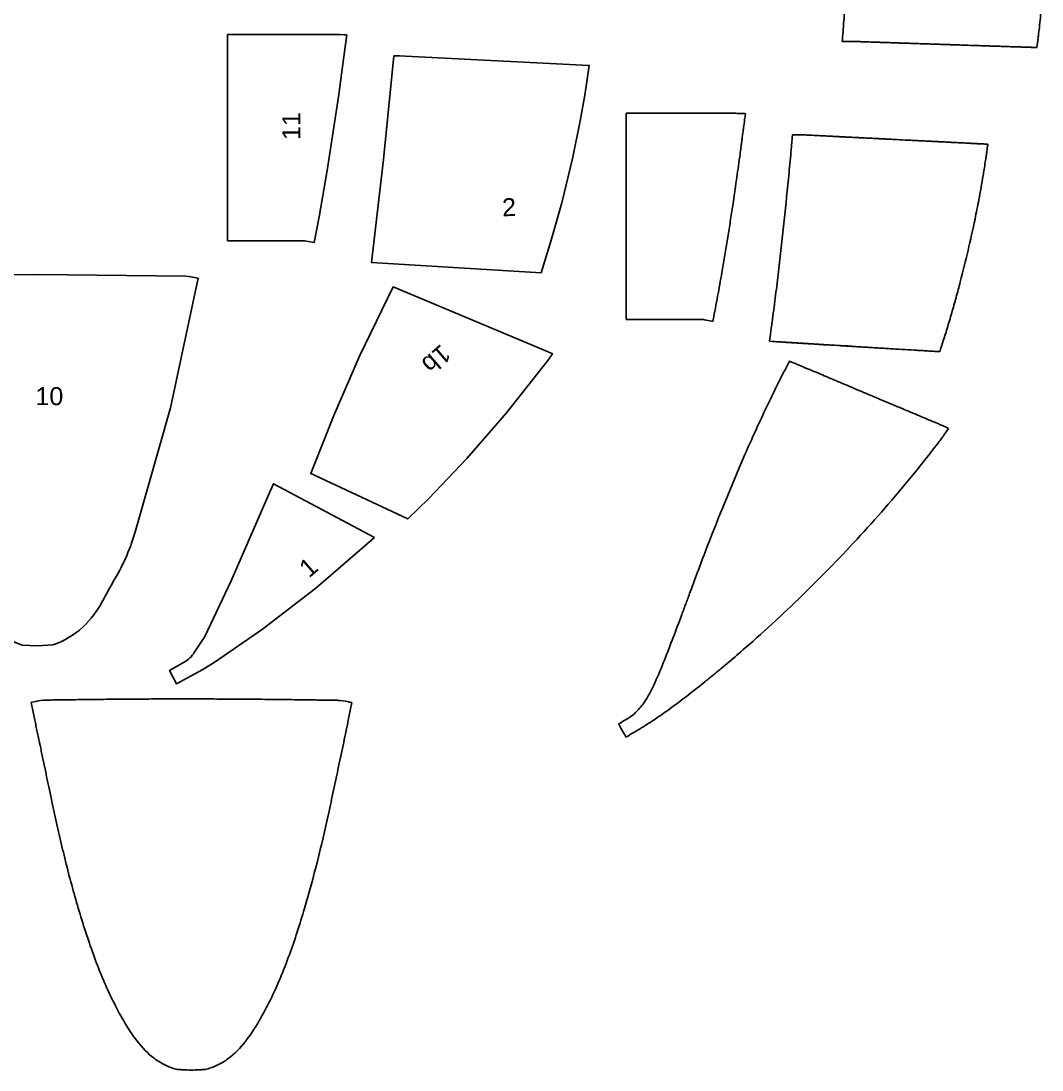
# Model space of a CAD drawing. Header units: inches. Extents: x 337 to 990, y 172 to 475.
# Drawn here: x 402 to 526.7, y 172.3 to 300.5 of the extents above; entities that cross this region are included whole.
import ezdxf

# ---------------------------------------------------------------- set-up
doc = ezdxf.new("R2010")
doc.units = ezdxf.units.IN
doc.header["$MEASUREMENT"] = 0
doc.layers.add('Layer1', color=1, linetype='Continuous')
doc.styles.get("Standard").update_dxf_attribs({"font": 'arial.ttf'})

msp = doc.modelspace()

# ---------------------------------------------------------------- linework, layer by layer
for p, q in [((519.97496, 284.44688), (519.97747, 284.46126)), ((495.39079, 257.9752), (495.88151, 258.94546)), ((514.75689, 249.90024), (515.32188, 250.71596)), ((403.24056, 217.25555), (403.6421, 215.29627)), ((404.72123, 217.52451), (404.35582, 217.48411)), ((441.28875, 217.45499), (440.92348, 217.49576)), ((442.00021, 215.26643), (442.40375, 217.2253))]:
    msp.add_line(p, q)
at = {"color": 7, "linetype": 'Continuous', "lineweight": 25}
for points, knots in [([(503.56252, 319.63978), (503.54866, 319.21997), (503.53748, 318.88661), (503.529, 318.6397), (503.51961, 318.3666), (503.51352, 318.19927), (503.50258, 317.9383), (503.49798, 317.83384), (503.48787, 317.60248), (503.48161, 317.45384), (503.47803, 317.3682), (503.47088, 317.19598), (503.46313, 317.01177), (503.45792, 316.8896), (503.44593, 316.61102), (503.43593, 316.38103), (503.39221, 315.3883), (503.35273, 314.54068), (503.23337, 312.09608), (503.14555, 310.44678), (502.95825, 307.18141), (502.85272, 305.46281), (502.70206, 303.12546), (502.6395, 302.20857), (502.55932, 301.07203), (502.53112, 300.68035), (502.48109, 299.9964), (502.46983, 299.82552), (502.43915, 299.39662), (502.42875, 299.27047), (502.40618, 298.99814), (502.38713, 298.7683), (502.35942, 298.43434), (502.32303, 297.99625)], [-0.028252704, -0.028252704, -0.028252704, -0.028252704, 0, 0, 0, 0.03125, 0.03125, 0.046875, 0.046875, 0.0625, 0.0625, 0.078125, 0.078125, 0.09375, 0.09375, 0.125, 0.125, 0.25, 0.25, 0.5, 0.5, 0.75, 0.75, 0.875, 0.875, 0.9375, 0.9375, 0.96875, 0.96875, 1, 1, 1, 1.026374195, 1.026374195, 1.026374195, 1.026374195]), ([(526.10848, 297.25691), (526.16188, 297.68825), (526.2029, 298.01971), (526.23153, 298.25108), (526.26376, 298.51158), (526.28027, 298.64519), (526.32668, 299.02934), (526.34995, 299.22599), (526.4189, 299.81924), (526.46202, 300.20511), (526.54615, 300.99007), (526.58563, 301.37468), (526.64418, 301.97151), (526.66314, 302.16902), (526.69888, 302.55188), (526.7111, 302.68716), (526.73467, 302.94858)], [-0.111025064, -0.111025064, -0.111025064, -0.111025064, 0, 0, 0, 0.125, 0.125, 0.25, 0.25, 0.5, 0.5, 0.75, 0.75, 0.875, 0.875, 1, 1, 1, 1]), ([(475.91525, 289.23173), (475.9151, 288.43445), (475.91498, 287.76778), (475.91488, 287.23173), (475.91466, 286.04685), (475.91454, 285.50025), (475.91425, 284.07007), (475.9142, 283.80724), (475.9141, 283.32797), (475.91407, 283.1772), (475.91393, 282.40048), (475.91386, 281.9923), (475.91349, 279.4332), (475.91346, 277.67743), (475.91401, 274.75513), (475.91428, 273.80843), (475.91505, 271.89878), (475.91559, 270.86764), (475.91643, 269.53315), (475.9169, 268.84007), (475.91745, 268.10825), (475.91783, 267.61176), (475.91807, 267.30804), (475.91841, 266.89667), (475.91868, 266.56268), (475.919, 266.19049), (475.91922, 265.93388), (475.91938, 265.74821), (475.91974, 265.32987), (475.92016, 264.8506), (475.9207, 264.22673), (475.92076, 264.16164), (475.92082, 264.09497), (475.92088, 264.02673)], [-0.056549975, -0.056549975, -0.056549975, -0.056549975, 0, 0, 0, 0.125, 0.125, 0.15625, 0.15625, 0.1875, 0.1875, 0.25, 0.25, 0.5, 0.5, 0.625, 0.625, 0.75, 0.75, 0.8125, 0.84375, 0.84375, 0.875, 0.875, 0.90625, 0.921875, 0.921875, 0.9375, 0.9375, 1, 1, 1, 1.006521269, 1.006521269, 1.006521269, 1.006521269]), ([(486.54417, 263.98451), (486.60953, 264.30438), (486.63924, 264.4505), (486.73857, 264.95883), (486.78264, 265.18913), (486.91826, 265.89964), (487.01039, 266.39009), (487.2771, 267.82915), (487.45019, 268.79033), (487.9593, 271.70383), (488.27237, 273.60828), (488.88175, 277.5105), (489.16669, 279.43577), (489.57834, 282.33998), (489.71335, 283.31572), (489.87644, 284.52408), (489.91084, 284.78041), (489.95681, 285.12545), (489.97161, 285.23699), (489.99891, 285.44329), (490.00055, 285.45567), (490.02724, 285.65748), (490.03542, 285.71924), (490.04055, 285.75802), (490.05555, 285.87159), (490.06843, 285.96979), (490.07856, 286.04749), (490.09995, 286.21341), (490.12548, 286.41657), (490.13823, 286.51775), (490.16181, 286.70341), (490.19553, 286.95947), (490.20553, 287.03371), (490.22728, 287.19549), (490.27031, 287.51549), (490.35932, 288.17802), (490.49431, 289.18306)], [0, 0, 0, 0, 0.03125, 0.03125, 0.0625, 0.0625, 0.125, 0.125, 0.25, 0.25, 0.5, 0.5, 0.75, 0.75, 0.875, 0.875, 0.90625, 0.90625, 0.921875, 0.921875, 0.9296875, 0.9296875, 0.9375, 0.9375, 0.9453125, 0.9453125, 0.953125, 0.953125, 0.96875, 0.96875, 0.984375, 0.984375, 1, 1, 1, 1.030906404, 1.030906404, 1.030906404, 1.030906404]), ([(488.76321, 289.22865), (488.64923, 289.22871), (488.53526, 289.22876), (488.42013, 289.22882), (488.41898, 289.22882), (488.41783, 289.22882)], [0, 0, 0, 0, 0.99, 0.99, 1, 1, 1, 1]), ([(496.24431, 286.60232), (496.20783, 286.18053), (496.17883, 285.84666), (496.15731, 285.6007), (496.12895, 285.27657), (496.11359, 285.10512), (496.0713, 284.63484), (496.04803, 284.37876), (495.98222, 283.66067), (495.93562, 283.1607), (495.79888, 281.71422), (495.70279, 280.72528), (495.41373, 277.82319), (495.21315, 275.89684), (494.77858, 271.94529), (494.55836, 270.0439), (494.19811, 267.1155), (494.07698, 266.15933), (493.88505, 264.69123), (493.82341, 264.22665), (493.72203, 263.47596), (493.69135, 263.25068), (493.62577, 262.7743), (493.60562, 262.62772), (493.56906, 262.36865), (493.53566, 262.13196), (493.48856, 261.80138), (493.42778, 261.3769)], [-0.023713337, -0.023713337, -0.023713337, -0.023713337, 0, 0, 0, 0.03125, 0.03125, 0.0625, 0.0625, 0.125, 0.125, 0.25, 0.25, 0.5, 0.5, 0.75, 0.75, 0.875, 0.875, 0.9375, 0.9375, 0.96875, 0.96875, 0.996725489, 0.996725489, 0.996725489, 1.022284111, 1.022284111, 1.022284111, 1.022284111]), ([(475.92088, 264.02673), (475.9785, 264.02678), (476.09232, 264.02688), (476.19139, 264.02697), (476.23079, 264.027), (476.25143, 264.02702), (476.18474, 264.02696), (476.57921, 264.0273), (477.09993, 264.02773), (477.69167, 264.02818), (478.10195, 264.02848), (478.39737, 264.02869), (478.81297, 264.02899), (479.1289, 264.02921), (479.94361, 264.02978), (480.2893, 264.03001), (480.5425, 264.03019), (480.69075, 264.0303), (480.70022, 264.0303), (481.6718, 264.03099), (482.25161, 264.03141), (483.28765, 264.03232), (483.48593, 264.0325), (483.86464, 264.03287), (483.98282, 264.03299), (484.68408, 264.03376), (484.84776, 264.03398), (485.35271, 264.03481)], [0.412599421, 0.412599421, 0.412599421, 0.412599421, 0.4375, 0.46875, 0.484375, 0.484375, 0.5, 0.5, 0.5625, 0.59375, 0.59375, 0.625, 0.625, 0.6875, 0.6875, 0.71875, 0.734375, 0.734375, 0.75, 0.75, 0.875, 0.875, 0.90625, 0.90625, 0.9375, 0.9375, 1, 1, 1, 1]), ([(495.39079, 257.9752), (495.22839, 257.6887), (495.14164, 257.53508), (494.91934, 257.12068), (494.81248, 256.90768), (494.4589, 256.18776), (494.26797, 255.80353), (493.58646, 254.40747), (493.17713, 253.55269), (491.92655, 250.89276), (491.11159, 249.08745), (488.73319, 243.62398), (487.23078, 239.91306), (485.48627, 235.39107), (485.13745, 234.47295), (484.42679, 232.5786), (484.12719, 231.77077), (483.55962, 230.2376), (483.39659, 229.79685), (483.07224, 228.92166), (482.88205, 228.4094), (482.39142, 227.09245), (482.04398, 226.15762), (480.92711, 223.27989), (480.2821, 221.51249), (479.04141, 218.7984), (478.61537, 217.91816), (477.72467, 216.71457), (477.39394, 216.32844), (476.88285, 215.82841), (476.6933, 215.6624), (476.28366, 215.37102), (476.14567, 215.28949), (475.86182, 215.12082), (475.65363, 214.99711), (475.36697, 214.82654), (475.00184, 214.60908)], [0, 0, 0, 0, 0.015625, 0.015625, 0.03125, 0.03125, 0.0625, 0.0625, 0.125, 0.125, 0.25, 0.25, 0.5, 0.5, 0.5625, 0.5625, 0.625, 0.625, 0.65625, 0.65625, 0.6875, 0.6875, 0.75, 0.75, 0.875, 0.875, 0.9375, 0.9375, 0.96875, 0.96875, 0.984375, 0.984375, 1, 1, 1, 1.011459995, 1.011459995, 1.011459995, 1.011459995]), ([(515.32188, 250.71596), (515.07909, 250.85421), (514.97263, 250.90472), (514.8651, 250.95574), (514.86402, 250.95625), (514.82006, 250.97589)], [0, 0, 0, 0, 0.99, 0.99, 1, 1, 1, 1]), ([(486.53685, 220.57449), (486.75572, 220.75433), (486.88337, 220.85927), (487.17473, 221.09962), (487.35318, 221.24743), (487.85301, 221.6637), (488.17484, 221.93398), (489.13877, 222.74939), (489.78888, 223.30787), (491.71246, 224.98555), (492.97031, 226.11614), (496.72738, 229.5932), (499.14527, 231.96265), (503.86745, 236.8596), (506.16428, 239.38099), (509.47095, 243.23905), (510.56504, 244.55559), (512.15726, 246.53535), (512.68837, 247.20665), (513.4681, 248.20919), (513.73317, 248.55288), (514.11349, 249.0502), (514.23969, 249.216), (514.50574, 249.56728), (514.58629, 249.67408), (514.75689, 249.90024)], [0, 0, 0, 0, 0.015625, 0.015625, 0.03125, 0.03125, 0.0625, 0.0625, 0.125, 0.125, 0.25, 0.25, 0.5, 0.5, 0.75, 0.75, 0.875, 0.875, 0.9375, 0.9375, 0.96875, 0.96875, 0.984375, 0.984375, 1, 1, 1, 1]), ([(478.33416, 214.46718), (478.57369, 214.62022), (478.70197, 214.70226), (479.04263, 214.92322), (479.22584, 215.04405), (479.76609, 215.4075), (480.08846, 215.63214), (481.19612, 216.41488), (481.84445, 216.8924), (483.19817, 217.91679), (483.88753, 218.45253), (484.87183, 219.23019), (485.22097, 219.50871), (485.70523, 219.89817), (485.86958, 220.03099), (486.21269, 220.30985), (486.31666, 220.39474), (486.53685, 220.57449)], [0, 0, 0, 0, 0.0625, 0.0625, 0.125, 0.125, 0.25, 0.25, 0.5, 0.5, 0.75, 0.75, 0.875, 0.875, 0.9375, 0.9375, 1, 1, 1, 1]), ([(404.35582, 217.48411), (403.98778, 217.40869), (403.61975, 217.33326), (403.248, 217.25707), (403.24428, 217.25631), (403.24056, 217.25555)], [0, 0, 0, 0, 0.99, 0.99, 1, 1, 1, 1]), ([(442.40375, 217.2253), (442.0358, 217.3011), (441.66785, 217.3769), (441.29618, 217.45346), (441.29246, 217.45423), (441.28875, 217.45499)], [0, 0, 0, 0, 0.99, 0.99, 1, 1, 1, 1]), ([(403.6421, 215.29627), (403.69902, 214.9704), (403.7258, 214.8163), (403.82165, 214.31123), (403.87727, 214.04759), (403.96901, 213.62192), (404.03376, 213.32257), (404.12516, 212.89166), (404.19272, 212.57107), (404.24353, 212.33098), (404.2484, 212.30797), (404.29539, 212.086), (404.29536, 212.08617), (404.34057, 211.87256), (404.36338, 211.76474), (404.4355, 211.42324), (404.49042, 211.16246), (404.64171, 210.44314), (404.7563, 209.89714), (404.89184, 209.25046), (404.9484, 208.98042), (405.05007, 208.49481), (405.09377, 208.28608), (405.26776, 207.45547), (405.34631, 207.08085), (405.6803, 205.49596), (405.85409, 204.67893), (406.3054, 202.60396), (406.50619, 201.70277), (406.95157, 199.76975), (407.17911, 198.81449), (407.90588, 195.89437), (408.42063, 193.99999), (409.5482, 190.19353), (410.14177, 188.3238), (411.17082, 185.49295), (411.53344, 184.56045), (412.28262, 182.76534), (412.66426, 181.89212), (413.60195, 180.00909), (414.02721, 179.19438), (415.04068, 177.45473), (415.56955, 176.63464), (416.79868, 175.06436), (417.48179, 174.32105), (418.66781, 173.44953), (419.1035, 173.18261), (419.7595, 172.85254), (419.98121, 172.75386), (420.46246, 172.57264), (420.61138, 172.52484), (420.9264, 172.42276)], [0, 0, 0, 0, 0.015625, 0.015625, 0.03125, 0.03125, 0.046875, 0.046875, 0.0625, 0.0625, 0.06640625, 0.06640625, 0.0703125, 0.0703125, 0.078125, 0.078125, 0.09375, 0.09375, 0.125, 0.125, 0.140625, 0.140625, 0.15625, 0.15625, 0.1875, 0.1875, 0.25, 0.25, 0.3125, 0.3125, 0.375, 0.375, 0.5, 0.5, 0.625, 0.625, 0.6875, 0.6875, 0.75, 0.75, 0.8125, 0.8125, 0.875, 0.875, 0.9375, 0.9375, 0.96875, 0.96875, 0.984375, 0.984375, 1, 1, 1, 1]), ([(424.63672, 172.41681), (424.95207, 172.5182), (425.10113, 172.56569), (425.58315, 172.74536), (425.80535, 172.84299), (426.4635, 173.16939), (426.89899, 173.43041), (428.09491, 174.30697), (428.78127, 175.05228), (430.002, 176.60405), (430.55496, 177.45735), (431.54175, 179.14263), (432.03646, 180.08713), (433.29239, 182.59765), (434.0981, 184.56679), (435.44292, 188.24873), (436.05711, 190.16826), (437.75348, 195.86494), (438.69801, 199.75044), (439.65116, 204.0939), (439.76312, 204.60993), (439.95944, 205.52262), (440.07696, 206.07331), (440.26768, 206.97134), (440.37846, 207.49527), (440.58267, 208.46268), (440.68046, 208.92655), (440.89554, 209.94504), (440.98408, 210.36379), (441.20806, 211.42116), (441.29038, 211.8079), (441.52083, 212.88981), (441.60158, 213.26701), (441.77586, 214.07352), (441.82341, 214.30171), (441.91196, 214.76598), (441.94285, 214.94053), (442.00021, 215.26643)], [0, 0, 0, 0, 0.015625, 0.015625, 0.03125, 0.03125, 0.0625, 0.0625, 0.125, 0.125, 0.1875, 0.1875, 0.25, 0.25, 0.375, 0.375, 0.5, 0.5, 0.75, 0.75, 0.78125, 0.78125, 0.8125, 0.8125, 0.84375, 0.84375, 0.875, 0.875, 0.90625, 0.90625, 0.9375, 0.9375, 0.96875, 0.96875, 0.984375, 0.984375, 1, 1, 1, 1]), ([(475.9239, 213.02067), (476.31436, 213.25224), (476.60198, 213.4228), (476.78415, 213.53082), (476.95723, 213.63345), (477.03513, 213.67961), (477.31171, 213.84438), (477.4387, 213.92045), (477.68473, 214.06908), (477.83402, 214.16012), (478.0628, 214.30025), (478.16279, 214.36173), (478.33416, 214.46718)], [-0.263136827, -0.263136827, -0.263136827, -0.263136827, 0, 0, 0, 0.25, 0.25, 0.5, 0.5, 0.75, 0.75, 1, 1, 1, 1]), ([(420.9264, 172.42276), (421.13208, 172.40383), (421.24226, 172.39376), (421.53624, 172.36968), (421.70537, 172.35762), (422.14704, 172.33488), (422.45367, 172.33076), (423.10917, 172.32966), (423.41208, 172.33258), (423.85942, 172.35418), (424.01365, 172.36459), (424.33384, 172.38981), (424.43099, 172.39851), (424.63672, 172.41681)], [0, 0, 0, 0, 0.125, 0.125, 0.25, 0.25, 0.5, 0.5, 0.75, 0.75, 0.875, 0.875, 1, 1, 1, 1])]:
    msp.add_open_spline(points, degree=3, knots=knots, dxfattribs=at)
at = {"color": 7, "linetype": 'Continuous'}
for points, knots in [([(502.32303, 297.99625), (502.35895, 297.99696), (502.39361, 297.99767), (502.42698, 297.99836), (502.59722, 298.0019), (502.73408, 298.0052), (503.09, 298.01311), (503.25028, 298.01579), (503.5895, 298.01251), (503.70668, 298.01054), (503.8496, 298.00732)], [-0.05070088, -0.05070088, -0.05070088, -0.05070088, 0, 0, 0, 0.258606581, 0.258606581, 0.775819742, 0.775819742, 1, 1, 1, 1]), ([(503.83744, 298.00767), (504.04729, 298.00039), (504.1312, 297.99748), (504.31673, 297.99103), (504.36377, 297.9894), (504.47738, 297.98545), (504.55048, 297.98291), (504.67163, 297.9787), (504.72391, 297.97689), (504.86516, 297.97199), (504.93857, 297.96945), (505.06767, 297.96499), (505.12111, 297.96315), (505.25582, 297.95851), (505.33197, 297.95589), (505.47627, 297.95093), (505.5471, 297.94849), (505.75722, 297.94128), (505.89417, 297.9366), (506.21165, 297.92576), (506.39374, 297.91955), (506.77758, 297.90651), (506.9505, 297.90064), (507.29708, 297.88891), (507.47009, 297.88307), (507.84213, 297.87052), (508.04534, 297.86368), (508.45561, 297.84989), (508.66555, 297.84285), (509.02994, 297.83064), (509.18448, 297.82547), (509.48763, 297.81534), (509.60498, 297.81142), (509.91823, 297.80096), (510.14131, 297.79352), (510.5932, 297.77847), (510.82579, 297.77074), (511.32206, 297.75425), (511.58676, 297.74546), (511.94833, 297.73347), (512.04221, 297.73035), (512.21123, 297.72475), (512.28505, 297.7223), (512.44357, 297.71705), (512.52621, 297.71432), (512.7137, 297.70811), (512.81892, 297.70462), (513.02662, 297.69775), (513.13198, 297.69426), (513.45253, 297.68366), (513.67222, 297.6764), (514.09614, 297.66239), (514.29899, 297.65569), (514.67628, 297.64323), (514.858, 297.63723), (515.15098, 297.62756), (515.27554, 297.62345), (515.61633, 297.61221), (515.81935, 297.60551), (516.22889, 297.59201), (516.43768, 297.58513), (516.91729, 297.56932), (517.19042, 297.56032), (517.78772, 297.54064), (518.09879, 297.5304), (518.69825, 297.51067), (518.98938, 297.50109), (519.47402, 297.48514), (519.66994, 297.4787), (520.00171, 297.46779), (520.138, 297.4633), (520.45044, 297.45303), (520.68259, 297.4454), (521.05397, 297.4332), (521.19549, 297.42855), (521.47822, 297.41926), (521.61613, 297.41474), (522.01949, 297.4015), (522.27458, 297.39313), (522.65976, 297.3805), (522.79875, 297.37594), (522.98749, 297.36976), (523.03844, 297.36809), (523.16417, 297.36397), (523.23584, 297.36163), (523.46072, 297.35427), (523.62378, 297.34894), (523.88136, 297.34052), (523.99882, 297.33668), (524.18457, 297.33062), (524.25505, 297.32832), (524.37399, 297.32444), (524.42211, 297.32288), (524.53707, 297.31913), (524.60058, 297.31707), (524.79543, 297.31073), (524.93109, 297.30632), (525.07083, 297.30179), (525.10119, 297.3008), (525.17617, 297.29837), (525.21759, 297.29703), (525.32967, 297.29341), (525.40194, 297.29108), (525.55546, 297.28614), (525.63053, 297.28373), (525.76307, 297.27947)], [0, 0, 0, 0, 0.021537995, 0.021537995, 0.027829638, 0.027829638, 0.03413201, 0.03413201, 0.040434382, 0.040434382, 0.053039126, 0.053039126, 0.061440812, 0.061440812, 0.071121389, 0.071121389, 0.080801965, 0.080801965, 0.100163119, 0.100163119, 0.125315967, 0.125315967, 0.150468816, 0.150468816, 0.177217024, 0.177217024, 0.204463206, 0.204463206, 0.231709387, 0.231709387, 0.250692934, 0.250692934, 0.269676481, 0.269676481, 0.301240512, 0.301240512, 0.332804543, 0.332804543, 0.366720453, 0.366720453, 0.377827783, 0.377827783, 0.388935113, 0.388935113, 0.402896302, 0.402896302, 0.417658192, 0.417658192, 0.432420082, 0.432420082, 0.461943863, 0.461943863, 0.487875932, 0.487875932, 0.509100605, 0.509100605, 0.530325279, 0.530325279, 0.558501666, 0.558501666, 0.586678054, 0.586678054, 0.622007601, 0.622007601, 0.662198068, 0.662198068, 0.702388535, 0.702388535, 0.730179077, 0.730179077, 0.749659913, 0.749659913, 0.774829988, 0.774829988, 0.793177745, 0.793177745, 0.811525503, 0.811525503, 0.848221018, 0.848221018, 0.870107386, 0.870107386, 0.87903243, 0.87903243, 0.887957475, 0.887957475, 0.905807563, 0.905807563, 0.922780593, 0.922780593, 0.933740129, 0.933740129, 0.941923622, 0.941923622, 0.950107115, 0.950107115, 0.966474102, 0.966474102, 0.971939176, 0.971939176, 0.97740425, 0.97740425, 0.986397824, 0.986397824, 1, 1, 1, 1]), ([(488.4182, 289.22882), (485.39998, 289.23085), (484.40643, 289.23078), (481.51314, 289.23112), (480.89576, 289.23117), (479.90213, 289.23125), (479.57252, 289.23128), (479.0711, 289.23132), (478.89848, 289.23133), (478.54293, 289.23137), (478.3627, 289.23139), (478.03751, 289.23142), (477.89107, 289.23144), (477.66306, 289.23146), (477.5777, 289.23147), (477.42648, 289.23149), (477.35536, 289.2315), (477.19864, 289.23152), (477.11592, 289.23153), (476.90661, 289.23156), (476.78028, 289.23158), (476.44187, 289.23164), (476.2468, 289.23167), (475.93726, 289.23173), (475.92633, 289.23173), (475.91526, 289.23173), (475.91525, 289.23173), (475.91525, 289.23173), (475.91525, 289.23173)], [0, 0, 0, 0, 0.496871189, 0.496871189, 0.654326799, 0.654326799, 0.733910068, 0.733910068, 0.774879325, 0.774879325, 0.815848582, 0.815848582, 0.850693193, 0.850693193, 0.873382256, 0.873382256, 0.892198939, 0.892198939, 0.911015622, 0.911015622, 0.939979279, 0.939979279, 0.997906594, 0.997906594, 1, 1, 1, 1.000000652, 1.000000652, 1.000000652, 1.000000652]), ([(490.49431, 289.18306), (490.44218, 289.18626), (490.39213, 289.18926), (490.34424, 289.19207), (490.17451, 289.20201), (490.03179, 289.20945), (489.62636, 289.22648), (489.40752, 289.22878), (489.03584, 289.22899), (488.911, 289.22869), (488.76167, 289.22865)], [-0.070477244, -0.070477244, -0.070477244, -0.070477244, 0, 0, 0, 0.249788105, 0.249788105, 0.767266776, 0.767266776, 1, 1, 1, 1]), ([(497.67814, 286.59083), (497.51006, 286.59869), (497.37039, 286.60402), (497.03012, 286.61299), (496.85556, 286.61261), (496.53896, 286.60795), (496.4069, 286.60519), (496.24431, 286.60232)], [0, 0, 0, 0, 0.2495157641, 0.2495157641, 0.6725719417, 0.6725719417, 0.9445907254, 0.9445907254, 0.9445907254, 0.9445907254]), ([(520.12091, 285.45516), (520.0912, 285.4567), (520.06065, 285.45829), (520.02926, 285.45992), (519.85505, 285.46895), (519.65502, 285.47925), (519.33202, 285.49579), (519.22421, 285.50129), (519.05495, 285.50993), (518.99051, 285.51322), (518.8787, 285.51892), (518.82673, 285.52156), (518.7117, 285.52742), (518.65103, 285.5305), (518.46851, 285.53979), (518.34614, 285.54601), (518.18342, 285.55427), (518.1246, 285.55726), (517.99728, 285.56372), (517.93165, 285.56705), (517.78126, 285.57468), (517.6955, 285.57903), (517.4607, 285.59094), (517.27474, 285.60036), (517.01772, 285.61338), (516.93378, 285.61764), (516.81218, 285.6238), (516.76142, 285.62637), (516.65133, 285.63194), (516.5945, 285.63482), (516.41868, 285.64372), (516.29434, 285.65002), (516.03901, 285.66294), (515.90883, 285.66953), (515.73777, 285.67819), (515.70553, 285.67982), (515.62814, 285.68373), (515.57622, 285.68636), (515.5095, 285.68974), (515.48816, 285.69082), (515.47182, 285.69164), (515.46713, 285.69188), (515.45038, 285.69273), (515.4409, 285.69321), (515.40914, 285.69482), (515.38352, 285.69611), (515.29338, 285.70067), (515.21556, 285.70461), (515.02916, 285.71404), (514.92229, 285.71945), (514.73447, 285.72895), (514.66843, 285.73229), (514.50926, 285.74035), (514.41638, 285.74505), (514.26158, 285.75288), (514.1975, 285.75612), (514.09907, 285.7611), (514.0612, 285.76302), (513.9803, 285.76711), (513.94008, 285.76914), (513.82017, 285.77521), (513.74118, 285.77921), (513.50711, 285.79105), (513.35489, 285.79876), (512.97614, 285.81792), (512.75215, 285.82926), (512.33532, 285.85036), (512.15019, 285.85973), (511.77012, 285.87897), (511.57369, 285.88891), (511.13194, 285.91128), (510.91006, 285.92252), (510.47008, 285.94481), (510.25204, 285.95586), (509.59505, 285.98915), (509.11044, 286.01371), (508.58654, 286.04027), (508.47537, 286.04591), (508.24246, 286.05772), (508.12321, 286.06377), (507.91477, 286.07434), (507.82697, 286.07879), (507.6857, 286.08596), (507.63604, 286.08848), (507.51821, 286.09445), (507.45182, 286.09782), (507.34756, 286.10311), (507.30663, 286.10519), (507.25361, 286.10787), (507.23567, 286.10878), (507.18852, 286.11118), (507.1632, 286.11246), (507.08231, 286.11656), (507.02184, 286.11963), (506.82366, 286.12969), (506.66917, 286.13752), (506.16133, 286.16329), (505.74624, 286.18435), (505.28496, 286.20775), (505.16633, 286.21377), (504.98489, 286.22297), (504.91731, 286.2264), (504.81304, 286.23169), (504.77366, 286.23368), (504.7097, 286.23693), (504.682, 286.23833), (504.62107, 286.24142), (504.58899, 286.24305), (504.47731, 286.24871), (504.39863, 286.2527), (504.25325, 286.26008), (504.18187, 286.2637), (504.001, 286.27287), (503.89301, 286.27834), (503.68547, 286.28886), (503.59611, 286.29339), (503.41534, 286.30255), (503.32395, 286.30719), (503.12082, 286.31748), (503.01715, 286.32273), (502.82226, 286.3326), (502.7267, 286.33744), (502.52159, 286.34782), (502.41103, 286.35342), (502.20322, 286.36394), (502.1036, 286.36898), (501.92651, 286.37793), (501.8545, 286.38157), (501.69818, 286.38948), (501.62111, 286.39337), (501.39311, 286.40489), (501.24544, 286.41235), (500.97539, 286.42598), (500.8638, 286.43161), (500.67043, 286.44136), (500.5886, 286.44548), (500.38727, 286.45562), (500.2671, 286.46167), (500.04403, 286.4729), (499.93536, 286.47837), (499.61577, 286.49445), (499.41128, 286.50472), (498.80624, 286.53503), (498.41414, 286.55456), (497.88718, 286.58055), (497.78508, 286.58558), (497.68048, 286.59072)], [-0.027304898, -0.027304898, -0.027304898, -0.027304898, -0.02211326, -0.02211326, -0.02211326, 0.006700406, 0.006700406, 0.020727034, 0.020727034, 0.029828657, 0.029828657, 0.037603856, 0.037603856, 0.045379055, 0.045379055, 0.060929453, 0.060929453, 0.070884104, 0.070884104, 0.080838756, 0.080838756, 0.09303405, 0.09303405, 0.113119765, 0.113119765, 0.123990803, 0.123990803, 0.132823331, 0.132823331, 0.141655858, 0.141655858, 0.159320913, 0.159320913, 0.175964583, 0.175964583, 0.180177809, 0.180177809, 0.184391034, 0.184391034, 0.187277516, 0.187277516, 0.19081892, 0.19081892, 0.194360324, 0.194360324, 0.201443131, 0.201443131, 0.215608747, 0.215608747, 0.229073531, 0.229073531, 0.236188673, 0.236188673, 0.243303814, 0.243303814, 0.248749914, 0.248749914, 0.253468315, 0.253468315, 0.258186715, 0.258186715, 0.267623516, 0.267623516, 0.286497119, 0.286497119, 0.315801346, 0.315801346, 0.345105573, 0.345105573, 0.375907407, 0.375907407, 0.406709241, 0.406709241, 0.436710502, 0.436710502, 0.496713024, 0.496713024, 0.513475051, 0.513475051, 0.530237078, 0.530237078, 0.542102167, 0.542102167, 0.549030111, 0.549030111, 0.555958054, 0.555958054, 0.561485433, 0.561485433, 0.566603695, 0.566603695, 0.571721958, 0.571721958, 0.581958484, 0.581958484, 0.602431535, 0.602431535, 0.643377638, 0.643377638, 0.658891062, 0.658891062, 0.668848318, 0.668848318, 0.675053586, 0.675053586, 0.681258854, 0.681258854, 0.686673147, 0.686673147, 0.695716112, 0.695716112, 0.704759077, 0.704759077, 0.719056382, 0.719056382, 0.733353688, 0.733353688, 0.747549587, 0.747549587, 0.760017585, 0.760017585, 0.772485584, 0.772485584, 0.78731393, 0.78731393, 0.803257872, 0.803257872, 0.813031037, 0.813031037, 0.822804203, 0.822804203, 0.842350533, 0.842350533, 0.859624852, 0.859624852, 0.871750941, 0.871750941, 0.88609802, 0.88609802, 0.900445099, 0.900445099, 0.929139257, 0.929139257, 0.986527573, 0.986527573, 1, 1, 1, 1]), ([(514.24476, 260.10308), (514.37537, 260.51216), (514.47821, 260.83474), (514.55328, 261.0708), (514.6391, 261.34067), (514.68863, 261.49747), (514.78439, 261.80276), (514.82587, 261.9354), (514.95764, 262.35891), (515.04845, 262.65387), (515.32979, 263.57773), (515.51709, 264.20727), (515.88339, 265.46873), (516.06269, 266.1016), (516.4124, 267.3677), (516.583, 268.00155), (517.08231, 269.90666), (517.3988, 271.18247), (517.99831, 273.74338), (518.28118, 275.02797), (518.70844, 277.10055), (518.86378, 277.8869), (519.19711, 279.6537), (519.37146, 280.63499), (519.5754, 281.86097), (519.61515, 282.10399), (519.70479, 282.66167), (519.75421, 282.97624), (519.82123, 283.41296), (519.84009, 283.53701), (519.87198, 283.74857), (519.88464, 283.83303), (519.90882, 283.99538), (519.92062, 284.07518), (519.95258, 284.29295), (519.97458, 284.44399), (520.03218, 284.84105), (520.06706, 285.0822), (520.11228, 285.39536), (520.11657, 285.42503), (520.12091, 285.45516)], [-0.023278176, -0.023278176, -0.023278176, -0.023278176, 0, 0, 0, 0.026610807, 0.026610807, 0.043317477, 0.043317477, 0.081923516, 0.081923516, 0.163954875, 0.163954875, 0.245986234, 0.245986234, 0.328017593, 0.328017593, 0.492080311, 0.492080311, 0.656143029, 0.656143029, 0.756386728, 0.756386728, 0.880829193, 0.880829193, 0.911577977, 0.911577977, 0.951363492, 0.951363492, 0.966796845, 0.966796845, 0.978254025, 0.978254025, 0.989711205, 0.989711205, 1.005678008, 1.005678008, 1.02164481, 1.02164481, 1.023287736, 1.023287736, 1.023287736, 1.023287736]), ([(493.50454, 261.37074), (493.89131, 261.34573), (494.2241, 261.32427), (494.83279, 261.28516), (495.07724, 261.26957), (495.42546, 261.24752), (495.54248, 261.24015), (495.74336, 261.22753), (495.82265, 261.22256), (496.07703, 261.2066), (496.23485, 261.19673), (496.54354, 261.17747), (496.69543, 261.16802), (496.95421, 261.15195), (497.05792, 261.14551), (497.26652, 261.13258), (497.36286, 261.12662), (497.63853, 261.10956), (497.80451, 261.09931), (498.1977, 261.07508), (498.44236, 261.06002), (498.94164, 261.02934), (499.19978, 261.01351), (499.53171, 260.99318), (499.59909, 260.98905), (499.71342, 260.98206), (499.76354, 260.97899), (499.90524, 260.97032), (499.98961, 260.96516), (500.19613, 260.95254), (500.30077, 260.94615), (500.61882, 260.92673), (500.83637, 260.91346), (501.50555, 260.87268), (501.97372, 260.84419), (502.89458, 260.78824), (503.34224, 260.76107), (504.17685, 260.71047), (504.57516, 260.68635), (505.0556, 260.65727), (505.20889, 260.64799), (505.56976, 260.62616), (505.7889, 260.61291), (506.22349, 260.58664), (506.44303, 260.57338), (506.91946, 260.5446), (507.17497, 260.52917), (507.67335, 260.49909), (507.91885, 260.48428), (508.65083, 260.44014), (509.12982, 260.41128), (510.12707, 260.35124), (510.6411, 260.32032), (511.32833, 260.27903), (511.52333, 260.26732), (511.9004, 260.24468), (512.11069, 260.23207), (512.46803, 260.21064), (512.61536, 260.20181), (512.86719, 260.18673), (512.96806, 260.18069), (513.22497, 260.16532), (513.36837, 260.15674), (513.60474, 260.14261), (513.69946, 260.13696), (513.88526, 260.12588), (513.97304, 260.12064), (514.08343, 260.11407), (514.11058, 260.11245), (514.13715, 260.11087), (514.17429, 260.10866), (514.21031, 260.10652), (514.2452, 260.10445)], [-0.039541367, -0.039541367, -0.039541367, -0.039541367, -0.007794493, -0.007794493, 0.029756531, 0.029756531, 0.049823676, 0.049823676, 0.062162385, 0.062162385, 0.086839802, 0.086839802, 0.111517219, 0.111517219, 0.126553105, 0.126553105, 0.14158899, 0.14158899, 0.171660762, 0.171660762, 0.208683804, 0.208683804, 0.245706847, 0.245706847, 0.254768146, 0.254768146, 0.263829446, 0.263829446, 0.281952045, 0.281952045, 0.300074644, 0.300074644, 0.336319842, 0.336319842, 0.408810238, 0.408810238, 0.47248876, 0.47248876, 0.523184748, 0.523184748, 0.549664884, 0.549664884, 0.58278151, 0.58278151, 0.615898135, 0.615898135, 0.653921627, 0.653921627, 0.691945119, 0.691945119, 0.767992102, 0.767992102, 0.844039086, 0.844039086, 0.875255909, 0.875255909, 0.906472732, 0.906472732, 0.928446232, 0.928446232, 0.946211315, 0.946211315, 0.963976398, 0.963976398, 0.979401851, 0.979401851, 0.994827304, 0.994827304, 1, 1, 1, 1.007229182, 1.007229182, 1.007229182, 1.007229182]), ([(514.82006, 250.97589), (514.60206, 251.06705), (514.48331, 251.1167), (514.19851, 251.23581), (514.05094, 251.29755), (513.77822, 251.41168), (513.64486, 251.46751), (513.29854, 251.61253), (513.0842, 251.70232), (512.64484, 251.88647), (512.42593, 251.97826), (511.97004, 252.16955), (511.73764, 252.2671), (511.22887, 252.48079), (510.95222, 252.59705), (510.44635, 252.80976), (510.21887, 252.90545), (509.51416, 253.20205), (509.02729, 253.40714), (508.4177, 253.6641), (508.27711, 253.72338), (508.01439, 253.83418), (507.88659, 253.88809), (507.62177, 253.99981), (507.4869, 254.05671), (507.09047, 254.22401), (506.85358, 254.32401), (506.42188, 254.5063), (506.25771, 254.57563), (506.01699, 254.67731), (505.93282, 254.71286), (505.70034, 254.81106), (505.52843, 254.88369), (505.16645, 255.03663), (504.97853, 255.11604), (504.65085, 255.25451), (504.51399, 255.31234), (504.24679, 255.42527), (504.11416, 255.48132), (503.88231, 255.57931), (503.79205, 255.61745), (503.61199, 255.69355), (503.52366, 255.73088), (503.35947, 255.80027), (503.28055, 255.83362), (503.05153, 255.93041), (502.90918, 255.99056), (502.49894, 256.16392), (502.24787, 256.26999), (501.84246, 256.44121), (501.69927, 256.50168), (501.38594, 256.63398), (501.2125, 256.7072), (500.88782, 256.84424), (500.7306, 256.91059), (500.26752, 257.10594), (499.97025, 257.23127), (499.31974, 257.50527), (498.95462, 257.65892), (498.43238, 257.87837), (498.26092, 257.95036), (497.95475, 258.07879), (497.82039, 258.1351), (497.59672, 258.22876), (497.50538, 258.26699), (497.30391, 258.35124), (497.1951, 258.39672), (496.93308, 258.50619), (496.78847, 258.5666), (496.42255, 258.71946), (496.2042, 258.81067), (495.92774, 258.92615), (495.90477, 258.93575), (495.88151, 258.94546)], [0, 0, 0, 0, 0.027290896, 0.027290896, 0.050225247, 0.050225247, 0.073159597, 0.073159597, 0.108025476, 0.108025476, 0.146431452, 0.146431452, 0.184837428, 0.184837428, 0.230267364, 0.230267364, 0.269527029, 0.269527029, 0.348046359, 0.348046359, 0.371983654, 0.371983654, 0.393709162, 0.393709162, 0.41543467, 0.41543467, 0.458885686, 0.458885686, 0.48454614, 0.48454614, 0.499314705, 0.499314705, 0.528851836, 0.528851836, 0.558388966, 0.558388966, 0.582478956, 0.582478956, 0.606568945, 0.606568945, 0.620665665, 0.620665665, 0.632506326, 0.632506326, 0.644346986, 0.644346986, 0.668028308, 0.668028308, 0.715390952, 0.715390952, 0.74010575, 0.74010575, 0.766095407, 0.766095407, 0.792085064, 0.792085064, 0.844064378, 0.844064378, 0.903378521, 0.903378521, 0.932400611, 0.932400611, 0.953496112, 0.953496112, 0.969027456, 0.969027456, 0.991371329, 0.991371329, 1.009602633, 1.009602633, 1.027833938, 1.027833938, 1.029464099, 1.029464099, 1.029464099, 1.029464099]), ([(440.92348, 217.49576), (440.78454, 217.49842), (440.6878, 217.50028), (440.52917, 217.50328), (440.46495, 217.50449), (440.31566, 217.50725), (440.2337, 217.50876), (440.041, 217.51222), (439.93201, 217.51412), (439.75498, 217.51712), (439.68035, 217.51836), (439.51863, 217.521), (439.43468, 217.52235), (439.1761, 217.52646), (438.99449, 217.52928), (438.59026, 217.53551), (438.36854, 217.53888), (437.94226, 217.54522), (437.73424, 217.54824), (437.11691, 217.55704), (436.7131, 217.56256), (435.88694, 217.57352), (435.47478, 217.57879), (434.23581, 217.59406), (433.4065, 217.60349), (432.02632, 217.61784), (431.48341, 217.62316), (429.63595, 217.64017), (428.3528, 217.65002), (426.04591, 217.66337), (425.02154, 217.66776), (423.14473, 217.67274), (422.2929, 217.6739), (420.60044, 217.67339), (419.76131, 217.6717), (418.4861, 217.66724), (418.04273, 217.6653), (417.13718, 217.66073), (416.67885, 217.6581), (415.5977, 217.65121), (414.97351, 217.64671), (413.84482, 217.63769), (413.33922, 217.6333), (412.31643, 217.62381), (411.80246, 217.61873), (410.25996, 217.60254), (409.23341, 217.59054), (407.83279, 217.57235), (407.44508, 217.5671), (406.7925, 217.5579), (406.52607, 217.55411), (405.99414, 217.54624), (405.73281, 217.54219), (405.38716, 217.53636), (405.29428, 217.53475), (405.06549, 217.53073), (404.9304, 217.52829), (404.72123, 217.52451)], [0, 0, 0, 0, 0.008655772, 0.008655772, 0.014765949, 0.014765949, 0.020876126, 0.020876126, 0.029906774, 0.029906774, 0.037061176, 0.037061176, 0.044215578, 0.044215578, 0.058524382, 0.058524382, 0.075814169, 0.075814169, 0.093103957, 0.093103957, 0.127683531, 0.127683531, 0.162263106, 0.162263106, 0.231422256, 0.231422256, 0.274995788, 0.274995788, 0.382317381, 0.382317381, 0.468208476, 0.468208476, 0.53760099, 0.53760099, 0.606993503, 0.606993503, 0.644822382, 0.644822382, 0.68265126, 0.68265126, 0.733763455, 0.733763455, 0.776239426, 0.776239426, 0.818715397, 0.818715397, 0.90366734, 0.90366734, 0.936282727, 0.936282727, 0.957640056, 0.957640056, 0.978997385, 0.978997385, 0.9869737, 0.9869737, 1, 1, 1, 1]), ([(475.00184, 214.60908), (475.04516, 214.52959), (475.07791, 214.4695), (475.13597, 214.3635), (475.1615, 214.31709), (475.22294, 214.20596), (475.25801, 214.14284), (475.32374, 214.02569), (475.35614, 213.96847), (475.43532, 213.83012), (475.4827, 213.7488), (475.58316, 213.57916), (475.63451, 213.49364), (475.76143, 213.28438), (475.81928, 213.19042), (475.9239, 213.02067)], [0.0159614947, 0.0159614947, 0.0159614947, 0.0159614947, 0.1345804817, 0.1345804817, 0.2323642357, 0.2323642357, 0.3363467473, 0.3363467473, 0.4403292589, 0.4403292589, 0.5916188832, 0.5916188832, 0.7429085075, 0.7429085075, 0.9929653131, 0.9929653131, 0.9929653131, 0.9929653131])]:
    msp.add_open_spline(points, degree=3, knots=knots, dxfattribs=at)
at = {"color": 7, "linetype": 'Continuous', "lineweight": 25}
for points in [[(525.73143, 297.28099), (525.85711, 297.27296), (525.9828, 297.26493), (526.10848, 297.25691)], [(485.35271, 264.03481), (485.86621, 263.93375), (485.99445, 263.90778), (486.50683, 263.80115)], [(486.50683, 263.80115), (486.51928, 263.86227), (486.53173, 263.92339), (486.54417, 263.98451)]]:
    msp.add_open_spline(points, degree=3, dxfattribs=at)
at = {"color": 7, "linetype": 'Continuous'}
for points in [[(514.24636, 260.10809), (511.99198, 260.24723), (505.04678, 260.67051), (493.42778, 261.3769)], [(514.13127, 260.11124), (514.18629, 260.10764), (514.22067, 260.10517), (514.24476, 260.10308)]]:
    msp.add_open_spline(points, degree=3, dxfattribs=at)
at = {"layer": 'Layer1'}
for points in [[(427.20254, 298.8624), (440.91578, 298.85465), (441.4656, 298.83211), (441.78161, 298.81372), (441.3881, 295.85186), (440.76473, 291.25926), (439.38922, 282.22984), (438.39904, 276.56769), (437.79413, 273.43181), (436.64, 273.66548), (427.20818, 273.65739), (427.20254, 298.8624)], [(447.5316, 296.23299), (448.24866, 296.24235), (448.96777, 296.22138), (471.40821, 295.08582), (470.85425, 291.4417), (470.29869, 288.3), (469.39355, 283.88488), (468.04212, 278.28782), (466.77333, 273.7379), (465.53366, 269.73875), (444.79183, 271.0014), (446.28865, 283.60165), (447.5316, 296.23299)], [(437.40291, 245.22032), (437.75388, 246.16025), (440.20273, 252.29808), (443.34221, 259.57229), (447.44815, 268.0205), (466.40105, 260.08514), (466.90334, 259.82612), (466.33982, 259.00937), (461.30989, 252.64456), (456.43486, 247.0449), (451.78504, 242.12442), (449.22756, 239.67218), (437.32911, 245.25495)]]:
    msp.add_lwpolyline(points, dxfattribs=at)
msp.add_lwpolyline([(384.45401, 269.10493), (385.56927, 269.3335), (385.93467, 269.3739), (404.03591, 269.52226), (422.13693, 269.34515), (422.5022, 269.30438), (423.6172, 269.07468), (420.25932, 253.235), (415.96905, 238.21637, -0.063453066), (413.45108, 232.34267, 0.013227306), (411.95044, 229.62986, -0.086659129), (409.51847, 226.44205, -0.105810822), (405.85017, 224.2662), (403.99488, 224.17959), (402.12479, 224.23364), (400.58285, 224.85416, 0.001982362), (399.59835, 225.50821, 0.006477868), (398.4458, 226.49611, -0.084812134), (397.19206, 227.96689, -0.052326897), (393.47588, 234.67809, -0.047176219), (384.45401, 269.10493, -8.246214229)], format="xyb", dxfattribs=at)
msp.add_lwpolyline([(445.15265, 237.37895), (437.98856, 231.19733), (431.48651, 226.18263), (425.68939, 222.18716), (424.1998, 221.27329), (420.98182, 219.5265), (420.14141, 221.15958), (421.91489, 222.15849, 0.128307256), (423.15849, 223.35997, -0.022360431), (424.45788, 225.2918), (427.65405, 232.10724), (432.41242, 243.0598), (432.83193, 243.96947)], format="xyb", close=True, dxfattribs=at)

# ---------------------------------------------------------------- texts
for s, height, rotation, p in [('11', 2.198226, 90, (436.10083, 285.96517)), ('2', 2.19823, 1.9757916, (460.79575, 276.63592)), ('1b', 2.198226, 220.6849569, (453.31841, 261.12176)), ('1', 2.19823, 40.7903592, (437.16347, 232.37437))]:
    msp.add_text(s, height=height, rotation=rotation, dxfattribs=at).set_placement(p)
msp.add_text('10', height=2.198226, dxfattribs=at).set_placement((403.73879, 253.56948))

doc.saveas('drawing.dxf')
